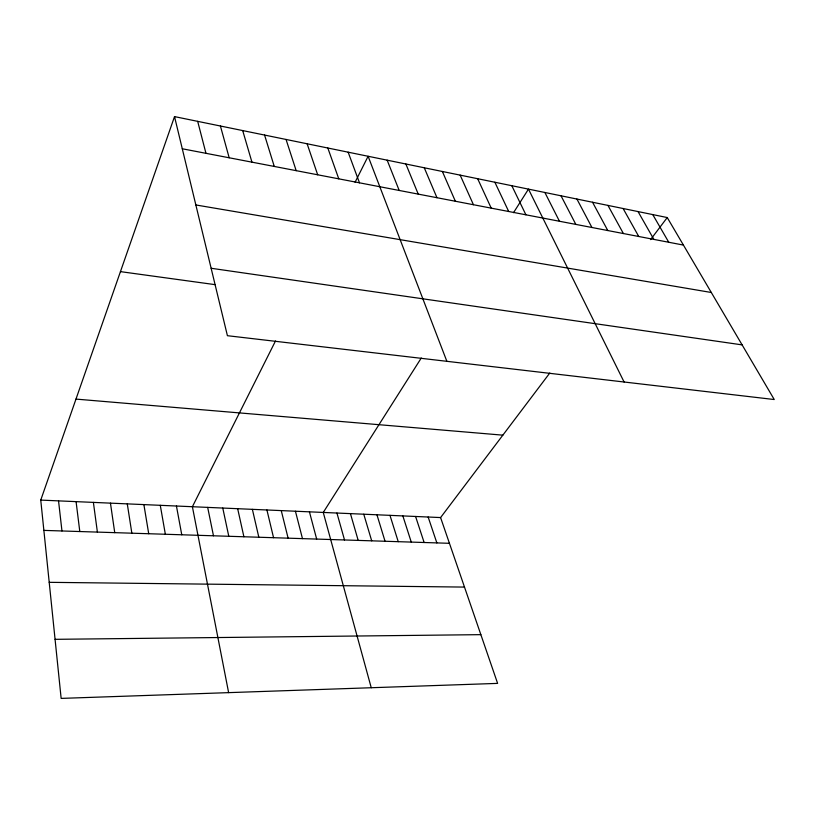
<?xml version="1.0" encoding="UTF-8"?>
<svg xmlns="http://www.w3.org/2000/svg" width="815" height="815" viewBox="0 0 815 815"><rect width="100%" height="100%" fill="white"/><g stroke="black" fill="none" stroke-linecap="round" stroke-linejoin="round"><path stroke-width="1.22" d="M549.779 373.036L440.589 517.566L497.619 683.388L61.145 698.394L40.75 500.094L174.522 116.606L667.241 217.554L774.25 399.533L227.416 335.699L174.522 116.606M275.501 340.976L192.391 506.726L228.628 692.638M355.085 182.254L368.115 156.266L446.865 361.31M421.274 358.019L323.26 512.441L371.243 687.738M513.521 212.684L528.477 189.121L624.096 382.001M650.574 239.62L667.241 217.554M55.074 639.327L480.85 634.651M49.206 582.328L464.499 587.085M43.867 530.392L449.442 543.31M40.75 500.094L440.589 517.566M75.978 399.095L502.845 435.159M120.447 271.629L214.966 284.629M211.136 268.267L742.108 344.877M195.855 204.962L711.312 292.493M182.285 148.768L683.428 245.081M652.754 214.589L668.769 242.269M638.043 211.574L653.875 239.406M623.108 208.518L638.756 236.493M607.949 205.411L623.394 233.548M592.546 202.252L607.796 230.543M576.908 199.043L591.934 227.497M561.015 195.794L575.828 224.4M544.878 192.483L559.457 221.252M511.81 185.708L525.909 214.803M494.868 182.244L508.713 211.503M477.661 178.709L491.221 208.141M460.159 175.123L473.444 204.728M442.362 171.476L455.361 201.254M424.269 167.778L436.962 197.709M405.87 163.998L418.238 194.113M387.156 160.168L399.197 190.455M348.148 152.181L359.486 182.825M327.824 148.014L338.775 178.842M307.123 143.776L317.677 174.787M428.15 517.026L436.86 542.912M415.579 516.476L424.136 542.505M286.045 139.457L296.181 170.661M402.855 515.915L411.269 542.097M389.978 515.355L398.24 541.68M264.569 135.056L274.268 166.443M376.948 514.785L385.047 541.262M363.765 514.214L371.701 540.834M242.697 130.573L251.937 162.154M350.43 513.623L358.193 540.406M336.931 513.043L344.521 539.968M220.407 125.999L229.178 157.774M309.435 511.84L316.668 539.082M197.678 121.343L205.961 153.322M295.427 511.229L302.477 538.634M281.257 510.608L288.113 538.175M266.913 509.976L273.555 537.706M252.375 509.344L258.824 537.238M237.664 508.703L243.899 536.769M222.77 508.051L228.791 536.28M207.672 507.388L213.479 535.801M176.437 506.023L181.765 534.783M160.28 505.32L165.353 534.263M143.888 504.607L148.717 533.733M127.283 503.874L131.847 533.193M110.453 503.14L114.742 532.653M93.389 502.397L97.392 532.103M76.08 501.643L79.799 531.543M58.537 500.879L61.96 530.973"/></g></svg>
